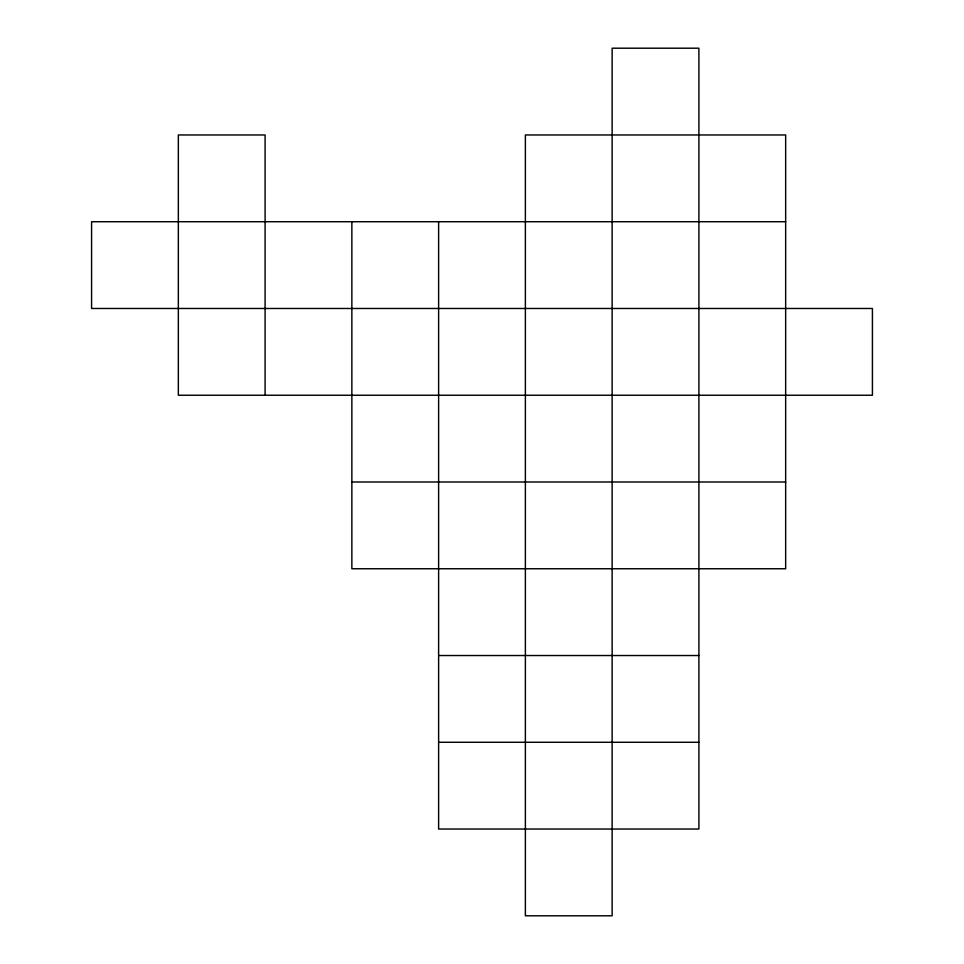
<?xml version="1.0" encoding="UTF-8"?>
<svg xmlns="http://www.w3.org/2000/svg" width="964" height="964" viewBox="0 0 964 964"><rect width="100%" height="100%" fill="white"/><g stroke="black" fill="none" stroke-linecap="round" stroke-linejoin="round"><path stroke-width="1.45" d="M785.66 221.72L91.58 221.72L91.58 308.48L872.42 308.48L872.42 395.24L178.34 395.24L178.34 134.96L265.1 134.96L265.1 395.24M351.86 482L785.66 482M438.62 655.52L698.9 655.52M438.62 742.28L698.9 742.28M438.62 221.72L438.62 829.04L698.9 829.04L698.9 48.2L612.14 48.2L612.14 915.8L525.38 915.8L525.38 134.96L785.66 134.96L785.66 568.76L351.86 568.76L351.86 221.72"/></g></svg>
